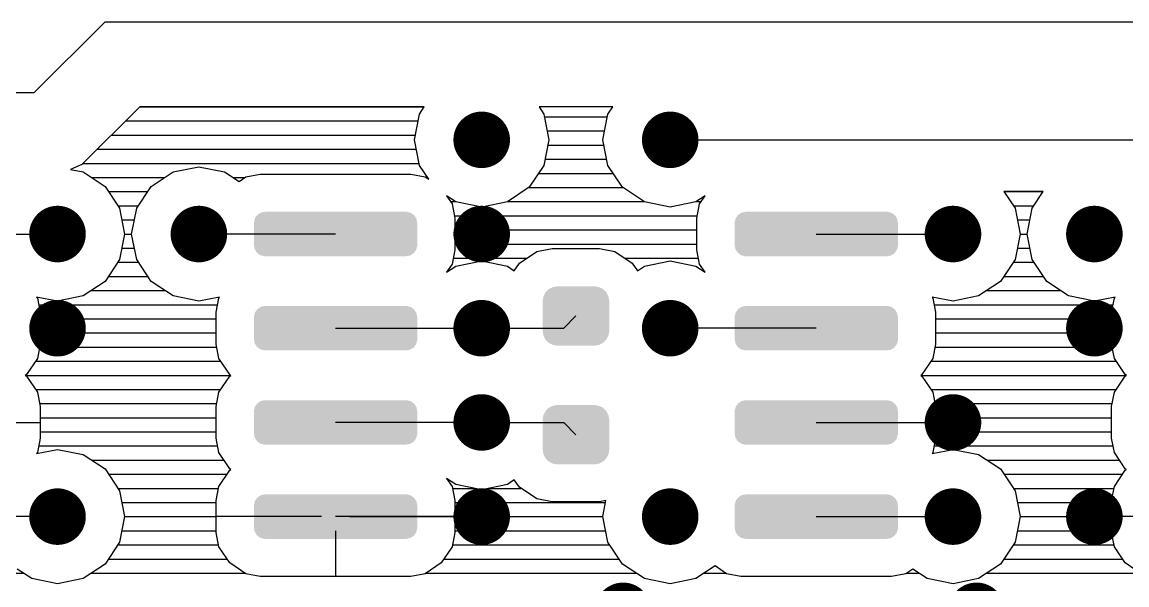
# Model space of a CAD drawing. Extents: x 295 to 953, y 10 to 290.
# Drawn here: x 627.6 to 666.3, y 204.52 to 224.25 of the extents above; entities that cross this region are included whole.
import ezdxf

# ---------------------------------------------------------------- set-up
doc = ezdxf.new("R2010")
doc.units = 0
doc.header["$LTSCALE"] = 5
doc.header["$MEASUREMENT"] = 0
doc.layers.get('0').update_dxf_attribs({"linetype": 'CONTINUOUS', "lineweight": 25})

msp = doc.modelspace()

# ---------------------------------------------------------------- linework, layer by layer
for p, q in [((630.49, 224.246), (628.013, 221.769)), ((794.764, 224.246), (630.49, 224.246)), ((628.013, 221.769), (585.913, 221.769)), ((631.718, 221.274), (629.691, 219.253)), ((631.718, 221.274), (641.684, 221.274)), ((641.684, 221.274), (631.718, 221.274)), ((641.34, 220.118), (641.518, 221.023)), ((641.518, 221.023), (641.684, 221.274)), ((648.288, 221.274), (645.705, 221.274)), ((645.705, 221.274), (645.87, 221.023)), ((645.87, 221.023), (646.049, 220.118)), ((647.944, 220.118), (648.122, 221.023)), ((648.122, 221.023), (648.288, 221.274)), ((631.223, 220.779), (641.472, 220.779)), ((645.89, 220.924), (648.103, 220.924)), ((630.728, 220.283), (641.373, 220.283)), ((645.989, 220.429), (648.004, 220.429)), ((641.518, 219.22), (641.34, 220.118)), ((646.049, 220.118), (645.87, 219.22)), ((646.016, 219.933), (647.977, 219.933)), ((648.122, 219.22), (647.944, 220.118)), ((650.302, 220.118), (762.57, 220.118)), ((630.232, 219.788), (641.406, 219.788)), ((629.691, 219.253), (629.288, 219.081)), ((629.288, 219.081), (629.737, 218.996)), ((629.737, 219.293), (641.505, 219.293)), ((632.887, 218.996), (633.792, 219.174)), ((633.792, 219.174), (634.69, 218.996)), ((641.842, 218.738), (641.518, 219.22)), ((645.87, 219.22), (645.362, 218.454)), ((645.917, 219.438), (648.076, 219.438)), ((648.631, 218.454), (648.122, 219.22)), ((629.737, 218.996), (630.503, 218.487)), ((630.034, 218.798), (632.59, 218.798)), ((632.121, 218.487), (632.887, 218.996)), ((634.69, 218.996), (635.198, 218.659)), ((634.981, 218.798), (635.41, 218.798)), ((635.198, 218.659), (635.436, 218.817)), ((635.436, 218.817), (635.938, 218.916)), ((635.938, 218.916), (641.215, 218.916)), ((641.215, 218.916), (641.717, 218.817)), ((641.717, 218.817), (641.842, 218.738)), ((641.743, 218.798), (641.796, 218.798)), ((645.686, 218.943), (648.307, 218.943)), ((630.503, 218.487), (631.011, 217.721)), ((630.622, 218.302), (632.002, 218.302)), ((631.612, 217.721), (632.121, 218.487)), ((645.362, 218.454), (644.596, 217.946)), ((645.355, 218.448), (648.638, 218.448)), ((649.397, 217.946), (648.631, 218.454)), ((661.991, 218.302), (663.371, 218.302)), ((663.371, 218.302), (661.991, 218.302)), ((661.991, 218.302), (662.38, 217.721)), ((662.981, 217.721), (663.371, 218.302)), ((642.793, 217.946), (642.469, 218.157)), ((642.469, 218.157), (642.661, 217.873)), ((642.608, 217.952), (642.78, 217.952)), ((643.698, 217.761), (642.793, 217.946)), ((644.596, 217.946), (643.698, 217.761)), ((644.609, 217.952), (649.384, 217.952)), ((650.302, 217.761), (649.397, 217.946)), ((651.2, 217.946), (650.302, 217.761)), ((651.524, 218.157), (651.2, 217.946)), ((651.213, 217.952), (651.385, 217.952)), ((651.332, 217.873), (651.524, 218.157)), ((630.952, 217.807), (631.672, 217.807)), ((631.011, 217.721), (631.19, 216.816)), ((631.434, 216.816), (631.612, 217.721)), ((642.661, 217.873), (642.76, 217.378)), ((651.233, 217.378), (651.332, 217.873)), ((662.321, 217.807), (663.041, 217.807)), ((662.38, 217.721), (662.559, 216.816)), ((662.803, 216.816), (662.981, 217.721)), ((631.091, 217.312), (631.533, 217.312)), ((642.74, 217.457), (651.253, 217.457)), ((642.76, 217.378), (642.76, 216.262)), ((651.233, 216.262), (651.233, 217.378)), ((662.46, 217.312), (662.902, 217.312)), ((624.051, 216.816), (628.839, 216.816)), ((631.19, 216.816), (631.011, 215.918)), ((631.19, 216.816), (631.434, 216.816)), ((631.612, 215.918), (631.434, 216.816)), ((638.58, 216.816), (633.792, 216.816)), ((642.76, 216.962), (651.233, 216.962)), ((655.42, 216.816), (660.208, 216.816)), ((662.559, 216.816), (662.38, 215.918)), ((662.559, 216.816), (662.803, 216.816)), ((662.981, 215.918), (662.803, 216.816)), ((642.76, 216.466), (651.233, 216.466)), ((631.091, 216.321), (631.533, 216.321)), ((642.76, 216.262), (642.661, 215.76)), ((642.701, 215.971), (645.289, 215.971)), ((645.019, 215.793), (645.626, 216.202)), ((645.626, 216.202), (646.168, 216.308)), ((646.168, 216.308), (647.825, 216.308)), ((647.825, 216.308), (648.367, 216.202)), ((648.367, 216.202), (648.974, 215.793)), ((648.704, 215.971), (651.292, 215.971)), ((651.332, 215.76), (651.233, 216.262)), ((662.46, 216.321), (662.902, 216.321)), ((631.011, 215.918), (630.503, 215.152)), ((630.952, 215.826), (631.672, 215.826)), ((632.121, 215.152), (631.612, 215.918)), ((642.661, 215.76), (642.469, 215.476)), ((642.469, 215.476), (642.793, 215.694)), ((642.793, 215.694), (643.698, 215.872)), ((643.698, 215.872), (644.596, 215.694)), ((644.596, 215.694), (644.84, 215.529)), ((644.84, 215.529), (645.019, 215.793)), ((648.974, 215.793), (649.153, 215.529)), ((649.153, 215.529), (649.397, 215.694)), ((649.397, 215.694), (650.302, 215.872)), ((650.302, 215.872), (651.2, 215.694)), ((651.2, 215.694), (651.524, 215.476)), ((651.524, 215.476), (651.332, 215.76)), ((662.38, 215.918), (661.872, 215.152)), ((662.321, 215.826), (663.041, 215.826)), ((663.49, 215.152), (662.981, 215.918)), ((630.622, 215.33), (632.002, 215.33)), ((661.991, 215.33), (663.371, 215.33)), ((630.503, 215.152), (629.737, 214.644)), ((630.028, 214.835), (632.596, 214.835)), ((632.887, 214.644), (632.121, 215.152)), ((661.872, 215.152), (661.106, 214.644)), ((661.397, 214.835), (663.965, 214.835)), ((664.256, 214.644), (663.49, 215.152)), ((628.839, 214.459), (628.106, 214.604)), ((628.106, 214.604), (628.132, 214.571)), ((628.132, 214.571), (628.231, 214.076)), ((629.737, 214.644), (628.839, 214.459)), ((633.792, 214.459), (632.887, 214.644)), ((634.518, 214.604), (633.792, 214.459)), ((634.393, 214.076), (634.492, 214.571)), ((634.492, 214.571), (634.518, 214.604)), ((660.208, 214.459), (659.475, 214.604)), ((659.475, 214.604), (659.501, 214.571)), ((659.501, 214.571), (659.6, 214.076)), ((661.106, 214.644), (660.208, 214.459)), ((665.161, 214.459), (664.256, 214.644)), ((665.887, 214.604), (665.161, 214.459)), ((665.762, 214.076), (665.861, 214.571)), ((665.861, 214.571), (665.887, 214.604)), ((628.178, 214.34), (634.446, 214.34)), ((628.231, 214.076), (628.231, 212.96)), ((634.393, 212.96), (634.393, 214.076)), ((659.547, 214.34), (665.815, 214.34)), ((659.6, 214.076), (659.6, 212.96)), ((665.762, 212.96), (665.762, 214.076)), ((628.231, 213.845), (634.393, 213.845)), ((646.571, 213.514), (647, 213.944)), ((659.6, 213.845), (665.762, 213.845)), ((628.231, 213.349), (634.393, 213.349)), ((638.58, 213.514), (643.698, 213.514)), ((643.698, 213.514), (646.571, 213.514)), ((655.42, 213.514), (650.302, 213.514)), ((659.6, 213.349), (665.762, 213.349)), ((628.231, 212.96), (628.132, 212.458)), ((634.492, 212.458), (634.393, 212.96)), ((659.6, 212.96), (659.501, 212.458)), ((665.861, 212.458), (665.762, 212.96)), ((628.211, 212.854), (634.413, 212.854)), ((659.58, 212.854), (665.782, 212.854)), ((628.132, 212.458), (627.749, 211.89)), ((628.066, 212.359), (634.558, 212.359)), ((634.875, 211.89), (634.492, 212.458)), ((659.501, 212.458), (659.118, 211.89)), ((659.435, 212.359), (665.927, 212.359)), ((666.244, 211.89), (665.861, 212.458)), ((627.749, 211.89), (627.709, 211.863)), ((627.709, 211.863), (634.914, 211.863)), ((627.709, 211.863), (627.749, 211.837)), ((627.749, 211.837), (628.132, 211.269)), ((634.492, 211.269), (634.875, 211.837)), ((634.914, 211.863), (634.875, 211.89)), ((634.875, 211.837), (634.914, 211.863)), ((659.118, 211.89), (659.078, 211.863)), ((659.078, 211.863), (666.283, 211.863)), ((659.078, 211.863), (659.118, 211.837)), ((659.118, 211.837), (659.501, 211.269)), ((665.861, 211.269), (666.244, 211.837)), ((666.283, 211.863), (666.244, 211.89)), ((666.244, 211.837), (666.283, 211.863)), ((628.066, 211.368), (634.558, 211.368)), ((659.435, 211.368), (665.927, 211.368)), ((628.132, 211.269), (628.231, 210.774)), ((634.393, 210.774), (634.492, 211.269)), ((659.501, 211.269), (659.6, 210.774)), ((665.762, 210.774), (665.861, 211.269)), ((628.211, 210.873), (634.413, 210.873)), ((628.231, 210.774), (628.231, 209.658)), ((634.393, 209.658), (634.393, 210.774)), ((659.58, 210.873), (665.782, 210.873)), ((659.6, 210.774), (659.6, 209.658)), ((665.762, 209.658), (665.762, 210.774)), ((624.546, 210.212), (628.231, 210.212)), ((628.231, 210.377), (634.393, 210.377)), ((643.698, 210.212), (638.58, 210.212)), ((643.698, 210.212), (646.571, 210.212)), ((646.571, 210.212), (647, 209.783)), ((655.42, 210.212), (660.208, 210.212)), ((655.915, 210.212), (659.6, 210.212)), ((659.6, 210.377), (665.762, 210.377)), ((628.231, 209.882), (634.393, 209.882)), ((659.6, 209.882), (665.762, 209.882)), ((628.231, 209.658), (628.132, 209.156)), ((628.178, 209.387), (634.446, 209.387)), ((634.492, 209.156), (634.393, 209.658)), ((659.6, 209.658), (659.501, 209.156)), ((659.547, 209.387), (665.815, 209.387)), ((665.861, 209.156), (665.762, 209.658)), ((628.106, 209.123), (628.839, 209.268)), ((628.132, 209.156), (628.106, 209.123)), ((628.839, 209.268), (629.737, 209.09)), ((629.737, 209.09), (630.503, 208.581)), ((634.875, 208.588), (634.492, 209.156)), ((659.475, 209.123), (660.208, 209.268)), ((659.501, 209.156), (659.475, 209.123)), ((660.208, 209.268), (661.106, 209.09)), ((661.106, 209.09), (661.872, 208.581)), ((666.244, 208.588), (665.861, 209.156)), ((630.034, 208.892), (634.67, 208.892)), ((661.403, 208.892), (666.039, 208.892)), ((630.503, 208.581), (631.011, 207.815)), ((630.622, 208.396), (634.782, 208.396)), ((634.492, 207.967), (634.875, 208.535)), ((634.914, 208.561), (634.875, 208.588)), ((634.875, 208.535), (634.914, 208.561)), ((642.793, 208.04), (642.469, 208.251)), ((642.469, 208.251), (642.661, 207.967)), ((661.872, 208.581), (662.38, 207.815)), ((661.991, 208.396), (666.151, 208.396)), ((665.861, 207.967), (666.244, 208.535)), ((666.283, 208.561), (666.244, 208.588)), ((666.244, 208.535), (666.283, 208.561)), ((630.952, 207.901), (634.479, 207.901)), ((634.393, 207.472), (634.492, 207.967)), ((642.661, 207.967), (642.76, 207.472)), ((642.674, 207.901), (643.467, 207.901)), ((643.698, 207.855), (642.793, 208.04)), ((644.596, 208.04), (643.698, 207.855)), ((643.922, 207.901), (645.071, 207.901)), ((644.84, 208.205), (644.596, 208.04)), ((645.019, 207.941), (644.84, 208.205)), ((645.626, 207.531), (645.019, 207.941)), ((662.321, 207.901), (665.848, 207.901)), ((665.762, 207.472), (665.861, 207.967)), ((631.011, 207.815), (631.19, 206.91)), ((634.393, 206.356), (634.393, 207.472)), ((642.76, 207.472), (642.76, 206.356)), ((646.168, 207.425), (645.626, 207.531)), ((648.05, 207.472), (647.825, 207.425)), ((647.944, 206.91), (648.05, 207.472)), ((662.38, 207.815), (662.559, 206.91)), ((665.762, 206.356), (665.762, 207.472)), ((631.091, 207.406), (634.393, 207.406)), ((642.76, 207.406), (648.043, 207.406)), ((647.825, 207.425), (646.168, 207.425)), ((662.46, 207.406), (665.762, 207.406)), ((628.839, 206.91), (624.051, 206.91)), ((631.19, 206.91), (631.011, 206.012)), ((631.19, 206.91), (634.393, 206.91)), ((638.084, 206.91), (634.393, 206.91)), ((643.698, 206.91), (638.58, 206.91)), ((639.075, 206.91), (642.76, 206.91)), ((642.76, 206.91), (647.944, 206.91)), ((648.122, 206.012), (647.944, 206.91)), ((655.42, 206.91), (660.208, 206.91)), ((662.559, 206.91), (662.38, 206.012)), ((662.559, 206.91), (665.762, 206.91)), ((669.949, 206.91), (665.161, 206.91)), ((669.453, 206.91), (665.762, 206.91)), ((631.091, 206.415), (634.393, 206.415)), ((634.492, 205.854), (634.393, 206.356)), ((638.58, 206.415), (638.58, 204.81)), ((642.76, 206.356), (642.661, 205.854)), ((642.76, 206.415), (648.043, 206.415)), ((662.46, 206.415), (665.762, 206.415)), ((665.861, 205.854), (665.762, 206.356)), ((631.011, 206.012), (630.503, 205.246)), ((630.952, 205.92), (634.479, 205.92)), ((642.674, 205.92), (648.182, 205.92)), ((648.631, 205.246), (648.122, 206.012)), ((662.38, 206.012), (661.872, 205.246)), ((662.321, 205.92), (665.848, 205.92)), ((634.875, 205.286), (634.492, 205.854)), ((642.661, 205.854), (642.278, 205.286)), ((666.244, 205.286), (665.861, 205.854)), ((630.503, 205.246), (629.737, 204.738)), ((630.622, 205.424), (634.782, 205.424)), ((635.436, 204.909), (634.875, 205.286)), ((642.278, 205.286), (641.717, 204.909)), ((642.37, 205.424), (648.512, 205.424)), ((649.397, 204.738), (648.631, 205.246)), ((651.874, 205.18), (651.2, 204.738)), ((652.276, 204.909), (651.874, 205.18)), ((661.872, 205.246), (661.106, 204.738)), ((661.991, 205.424), (666.151, 205.424)), ((666.805, 204.909), (666.244, 205.286)), ((627.214, 204.929), (627.643, 204.929)), ((627.934, 204.738), (627.426, 205.074)), ((628.839, 204.553), (627.934, 204.738)), ((629.737, 204.738), (628.839, 204.553)), ((630.028, 204.929), (635.41, 204.929)), ((635.938, 204.81), (635.436, 204.909)), ((641.215, 204.81), (635.938, 204.81)), ((641.717, 204.909), (641.215, 204.81)), ((641.743, 204.929), (649.106, 204.929)), ((650.302, 204.553), (649.397, 204.738)), ((651.2, 204.738), (650.302, 204.553)), ((651.491, 204.929), (652.25, 204.929)), ((652.778, 204.81), (652.276, 204.909)), ((658.055, 204.81), (652.778, 204.81)), ((658.557, 204.909), (658.055, 204.81)), ((658.795, 205.074), (658.557, 204.909)), ((658.583, 204.929), (659.012, 204.929)), ((659.303, 204.738), (658.795, 205.074)), ((660.208, 204.553), (659.303, 204.738)), ((661.106, 204.738), (660.208, 204.553)), ((661.397, 204.929), (666.779, 204.929))]:
    msp.add_line(p, q)
at = {"const_width": 0.991}
for points in [[(643.202, 220.118, 1), (644.193, 220.118, 1)], [(649.806, 220.118, 1), (650.797, 220.118, 1)], [(628.343, 216.816, 1), (629.334, 216.816, 1)], [(633.296, 216.816, 1), (634.287, 216.816, 1)], [(643.202, 216.816, 1), (644.193, 216.816, 1)], [(659.712, 216.816, 1), (660.703, 216.816, 1)], [(664.665, 216.816, 1), (665.656, 216.816, 1)], [(628.343, 213.514, 1), (629.334, 213.514, 1)], [(643.202, 213.514, 1), (644.193, 213.514, 1)], [(649.806, 213.514, 1), (650.797, 213.514, 1)], [(664.665, 213.514, 1), (665.656, 213.514, 1)], [(643.202, 210.212, 1), (644.193, 210.212, 1)], [(659.712, 210.212, 1), (660.703, 210.212, 1)], [(628.343, 206.91, 1), (629.334, 206.91, 1)], [(643.202, 206.91, 1), (644.193, 206.91, 1)], [(649.806, 206.91, 1), (650.797, 206.91, 1)], [(659.712, 206.91, 1), (660.703, 206.91, 1)], [(664.665, 206.91, 1), (665.656, 206.91, 1)], [(648.155, 203.608, 1), (649.146, 203.608, 1)], [(660.538, 203.608, 1), (661.529, 203.608, 1)]]:
    msp.add_lwpolyline(points, format="xyb", close=True, dxfattribs=at)
for points in [[(635.848, 217.494), (635.945, 217.554), (641.303, 217.494), (641.224, 217.554)], [(635.945, 217.554), (635.969, 217.569), (641.224, 217.554), (641.172, 217.569)], [(635.969, 217.569), (636.1, 217.594), (641.172, 217.569), (641.087, 217.594)], [(636.1, 217.594), (636.11, 217.596), (641.087, 217.594), (641.05, 217.596)], [(652.688, 217.494), (652.785, 217.554), (658.143, 217.494), (658.064, 217.554)], [(652.785, 217.554), (652.81, 217.569), (658.064, 217.554), (658.012, 217.569)], [(652.81, 217.569), (652.94, 217.594), (658.012, 217.569), (657.927, 217.594)], [(652.94, 217.594), (652.95, 217.596), (657.927, 217.594), (657.89, 217.596)], [(635.72, 217.206), (635.722, 217.243), (641.439, 217.206), (641.432, 217.243)], [(635.72, 216.427), (635.72, 217.206), (641.439, 216.427), (641.439, 217.206)], [(635.722, 217.243), (635.752, 217.346), (641.432, 217.243), (641.413, 217.346)], [(635.752, 217.346), (635.761, 217.381), (641.413, 217.346), (641.392, 217.381)], [(635.761, 217.381), (635.828, 217.468), (641.392, 217.381), (641.338, 217.468)], [(635.828, 217.468), (635.848, 217.494), (641.338, 217.468), (641.303, 217.494)], [(652.56, 217.206), (652.562, 217.243), (658.279, 217.206), (658.272, 217.243)], [(652.56, 216.427), (652.56, 217.206), (658.279, 216.427), (658.279, 217.206)], [(652.562, 217.243), (652.592, 217.346), (658.272, 217.243), (658.253, 217.346)], [(652.592, 217.346), (652.602, 217.381), (658.253, 217.346), (658.232, 217.381)], [(652.602, 217.381), (652.668, 217.468), (658.232, 217.381), (658.178, 217.468)], [(652.668, 217.468), (652.688, 217.494), (658.178, 217.468), (658.143, 217.494)], [(635.727, 216.389), (635.72, 216.427), (641.437, 216.389), (641.439, 216.427)], [(635.746, 216.286), (635.727, 216.389), (641.408, 216.286), (641.437, 216.389)], [(652.567, 216.389), (652.56, 216.427), (658.278, 216.389), (658.279, 216.427)], [(652.587, 216.286), (652.567, 216.389), (658.248, 216.286), (658.278, 216.389)], [(635.767, 216.252), (635.746, 216.286), (641.398, 216.252), (641.408, 216.286)], [(635.821, 216.165), (635.767, 216.252), (641.332, 216.165), (641.398, 216.252)], [(635.856, 216.138), (635.821, 216.165), (641.312, 216.138), (641.332, 216.165)], [(635.935, 216.078), (635.856, 216.138), (641.214, 216.078), (641.312, 216.138)], [(635.988, 216.063), (635.935, 216.078), (641.19, 216.063), (641.214, 216.078)], [(636.073, 216.039), (635.988, 216.063), (641.059, 216.039), (641.19, 216.063)], [(636.11, 216.037), (636.073, 216.039), (641.05, 216.037), (641.059, 216.039)], [(652.608, 216.252), (652.587, 216.286), (658.238, 216.252), (658.248, 216.286)], [(652.662, 216.165), (652.608, 216.252), (658.172, 216.165), (658.238, 216.252)], [(652.696, 216.138), (652.662, 216.165), (658.152, 216.138), (658.172, 216.165)], [(652.775, 216.078), (652.696, 216.138), (658.055, 216.078), (658.152, 216.138)], [(652.828, 216.063), (652.775, 216.078), (658.03, 216.063), (658.055, 216.078)], [(652.913, 216.039), (652.828, 216.063), (657.899, 216.039), (658.03, 216.063)], [(652.95, 216.037), (652.913, 216.039), (657.89, 216.037), (657.899, 216.039)], [(645.94, 214.775), (646.041, 214.879), (648.063, 214.775), (647.955, 214.879)], [(646.041, 214.879), (646.06, 214.89), (647.955, 214.879), (647.945, 214.89)], [(646.06, 214.89), (646.187, 214.956), (647.945, 214.89), (647.807, 214.956)], [(646.187, 214.956), (646.218, 214.962), (647.807, 214.956), (647.796, 214.962)], [(646.218, 214.962), (646.349, 214.984), (647.796, 214.962), (647.65, 214.984)], [(645.831, 213.422), (645.831, 214.465), (648.169, 213.422), (648.169, 214.465)], [(645.834, 214.465), (645.855, 214.612), (648.165, 214.465), (648.142, 214.612)], [(645.855, 214.612), (645.863, 214.628), (648.142, 214.612), (648.139, 214.628)], [(645.863, 214.628), (645.926, 214.76), (648.139, 214.628), (648.07, 214.76)], [(645.926, 214.76), (645.94, 214.775), (648.07, 214.76), (648.063, 214.775)], [(635.722, 213.941), (635.752, 214.044), (641.432, 213.941), (641.413, 214.044)], [(635.752, 214.044), (635.761, 214.079), (641.413, 214.044), (641.392, 214.079)], [(635.761, 214.079), (635.828, 214.166), (641.392, 214.079), (641.338, 214.166)], [(635.828, 214.166), (635.848, 214.192), (641.338, 214.166), (641.303, 214.192)], [(635.848, 214.192), (635.945, 214.252), (641.303, 214.192), (641.224, 214.252)], [(635.945, 214.252), (635.969, 214.267), (641.224, 214.252), (641.172, 214.267)], [(635.969, 214.267), (636.1, 214.292), (641.172, 214.267), (641.087, 214.292)], [(636.1, 214.292), (636.11, 214.294), (641.087, 214.292), (641.05, 214.294)], [(652.562, 213.941), (652.592, 214.044), (658.272, 213.941), (658.253, 214.044)], [(652.592, 214.044), (652.602, 214.079), (658.253, 214.044), (658.232, 214.079)], [(652.602, 214.079), (652.668, 214.166), (658.232, 214.079), (658.178, 214.166)], [(652.668, 214.166), (652.688, 214.192), (658.178, 214.166), (658.143, 214.192)], [(652.688, 214.192), (652.785, 214.252), (658.143, 214.192), (658.064, 214.252)], [(652.785, 214.252), (652.81, 214.267), (658.064, 214.252), (658.012, 214.267)], [(652.81, 214.267), (652.94, 214.292), (658.012, 214.267), (657.927, 214.292)], [(652.94, 214.292), (652.95, 214.294), (657.927, 214.292), (657.89, 214.294)], [(635.72, 213.904), (635.722, 213.941), (641.439, 213.904), (641.432, 213.941)], [(635.72, 213.125), (635.72, 213.904), (641.439, 213.125), (641.439, 213.904)], [(652.56, 213.904), (652.562, 213.941), (658.279, 213.904), (658.272, 213.941)], [(652.56, 213.125), (652.56, 213.904), (658.279, 213.125), (658.279, 213.904)], [(645.858, 213.276), (645.834, 213.422), (648.144, 213.276), (648.165, 213.422)], [(645.86, 213.259), (645.858, 213.276), (648.136, 213.259), (648.144, 213.276)], [(645.929, 213.127), (645.86, 213.259), (648.073, 213.127), (648.136, 213.259)], [(635.727, 213.087), (635.72, 213.125), (641.437, 213.087), (641.439, 213.125)], [(635.746, 212.984), (635.727, 213.087), (641.408, 212.984), (641.437, 213.087)], [(635.767, 212.95), (635.746, 212.984), (641.398, 212.95), (641.408, 212.984)], [(635.821, 212.863), (635.767, 212.95), (641.332, 212.863), (641.398, 212.95)], [(645.937, 213.113), (645.929, 213.127), (648.06, 213.113), (648.073, 213.127)], [(646.044, 213.008), (645.937, 213.113), (647.959, 213.008), (648.06, 213.113)], [(646.055, 212.998), (646.044, 213.008), (647.94, 212.998), (647.959, 213.008)], [(646.192, 212.931), (646.055, 212.998), (647.813, 212.931), (647.94, 212.998)], [(646.203, 212.925), (646.192, 212.931), (647.782, 212.925), (647.813, 212.931)], [(646.349, 212.903), (646.203, 212.925), (647.65, 212.903), (647.782, 212.925)], [(652.567, 213.087), (652.56, 213.125), (658.278, 213.087), (658.279, 213.125)], [(652.587, 212.984), (652.567, 213.087), (658.248, 212.984), (658.278, 213.087)], [(652.608, 212.95), (652.587, 212.984), (658.238, 212.95), (658.248, 212.984)], [(652.662, 212.863), (652.608, 212.95), (658.172, 212.863), (658.238, 212.95)], [(635.856, 212.836), (635.821, 212.863), (641.312, 212.836), (641.332, 212.863)], [(635.935, 212.776), (635.856, 212.836), (641.214, 212.776), (641.312, 212.836)], [(635.988, 212.761), (635.935, 212.776), (641.19, 212.761), (641.214, 212.776)], [(636.073, 212.737), (635.988, 212.761), (641.059, 212.737), (641.19, 212.761)], [(636.11, 212.735), (636.073, 212.737), (641.05, 212.735), (641.059, 212.737)], [(652.696, 212.836), (652.662, 212.863), (658.152, 212.836), (658.172, 212.863)], [(652.775, 212.776), (652.696, 212.836), (658.055, 212.776), (658.152, 212.836)], [(652.828, 212.761), (652.775, 212.776), (658.03, 212.761), (658.055, 212.776)], [(652.913, 212.737), (652.828, 212.761), (657.899, 212.737), (658.03, 212.761)], [(652.95, 212.735), (652.913, 212.737), (657.89, 212.735), (657.899, 212.737)], [(635.848, 210.89), (635.945, 210.95), (641.303, 210.89), (641.224, 210.95)], [(635.945, 210.95), (635.969, 210.965), (641.224, 210.95), (641.172, 210.965)], [(635.969, 210.965), (636.1, 210.99), (641.172, 210.965), (641.087, 210.99)], [(636.1, 210.99), (636.11, 210.992), (641.087, 210.99), (641.05, 210.992)], [(652.688, 210.89), (652.785, 210.95), (658.143, 210.89), (658.064, 210.95)], [(652.785, 210.95), (652.81, 210.965), (658.064, 210.95), (658.012, 210.965)], [(652.81, 210.965), (652.94, 210.99), (658.012, 210.965), (657.927, 210.99)], [(652.94, 210.99), (652.95, 210.992), (657.927, 210.99), (657.89, 210.992)], [(635.72, 210.602), (635.722, 210.639), (641.439, 210.602), (641.432, 210.639)], [(635.72, 209.823), (635.72, 210.602), (641.439, 209.823), (641.439, 210.602)], [(635.722, 210.639), (635.752, 210.742), (641.432, 210.639), (641.413, 210.742)], [(635.752, 210.742), (635.761, 210.777), (641.413, 210.742), (641.392, 210.777)], [(635.761, 210.777), (635.828, 210.864), (641.392, 210.777), (641.338, 210.864)], [(635.828, 210.864), (635.848, 210.89), (641.338, 210.864), (641.303, 210.89)], [(645.863, 210.468), (645.926, 210.6), (648.139, 210.468), (648.07, 210.6)], [(645.926, 210.6), (645.94, 210.614), (648.07, 210.6), (648.063, 210.614)], [(645.94, 210.614), (646.041, 210.719), (648.063, 210.614), (647.955, 210.719)], [(646.041, 210.719), (646.06, 210.729), (647.955, 210.719), (647.945, 210.729)], [(646.06, 210.729), (646.187, 210.796), (647.945, 210.729), (647.807, 210.796)], [(646.187, 210.796), (646.218, 210.801), (647.807, 210.796), (647.796, 210.801)], [(646.218, 210.801), (646.349, 210.823), (647.796, 210.801), (647.65, 210.823)], [(652.56, 210.602), (652.562, 210.639), (658.279, 210.602), (658.272, 210.639)], [(652.56, 209.823), (652.56, 210.602), (658.279, 209.823), (658.279, 210.602)], [(652.562, 210.639), (652.592, 210.742), (658.272, 210.639), (658.253, 210.742)], [(652.592, 210.742), (652.602, 210.777), (658.253, 210.742), (658.232, 210.777)], [(652.602, 210.777), (652.668, 210.864), (658.232, 210.777), (658.178, 210.864)], [(652.668, 210.864), (652.688, 210.89), (658.178, 210.864), (658.143, 210.89)], [(645.831, 209.261), (645.831, 210.305), (648.169, 209.261), (648.169, 210.305)], [(645.834, 210.305), (645.855, 210.451), (648.165, 210.305), (648.142, 210.451)], [(645.855, 210.451), (645.863, 210.468), (648.142, 210.451), (648.139, 210.468)], [(635.727, 209.785), (635.72, 209.823), (641.437, 209.785), (641.439, 209.823)], [(635.746, 209.682), (635.727, 209.785), (641.408, 209.682), (641.437, 209.785)], [(652.567, 209.785), (652.56, 209.823), (658.278, 209.785), (658.279, 209.823)], [(652.587, 209.682), (652.567, 209.785), (658.248, 209.682), (658.278, 209.785)], [(635.767, 209.648), (635.746, 209.682), (641.398, 209.648), (641.408, 209.682)], [(635.821, 209.561), (635.767, 209.648), (641.332, 209.561), (641.398, 209.648)], [(635.856, 209.534), (635.821, 209.561), (641.312, 209.534), (641.332, 209.561)], [(635.935, 209.474), (635.856, 209.534), (641.214, 209.474), (641.312, 209.534)], [(635.988, 209.459), (635.935, 209.474), (641.19, 209.459), (641.214, 209.474)], [(636.073, 209.435), (635.988, 209.459), (641.059, 209.435), (641.19, 209.459)], [(636.11, 209.433), (636.073, 209.435), (641.05, 209.433), (641.059, 209.435)], [(652.608, 209.648), (652.587, 209.682), (658.238, 209.648), (658.248, 209.682)], [(652.662, 209.561), (652.608, 209.648), (658.172, 209.561), (658.238, 209.648)], [(652.696, 209.534), (652.662, 209.561), (658.152, 209.534), (658.172, 209.561)], [(652.775, 209.474), (652.696, 209.534), (658.055, 209.474), (658.152, 209.534)], [(652.828, 209.459), (652.775, 209.474), (658.03, 209.459), (658.055, 209.474)], [(652.913, 209.435), (652.828, 209.459), (657.899, 209.435), (658.03, 209.459)], [(652.95, 209.433), (652.913, 209.435), (657.89, 209.433), (657.899, 209.435)], [(645.858, 209.115), (645.834, 209.261), (648.144, 209.115), (648.165, 209.261)], [(645.86, 209.098), (645.858, 209.115), (648.136, 209.098), (648.144, 209.115)], [(645.929, 208.966), (645.86, 209.098), (648.073, 208.966), (648.136, 209.098)], [(645.937, 208.952), (645.929, 208.966), (648.06, 208.952), (648.073, 208.966)], [(646.044, 208.847), (645.937, 208.952), (647.959, 208.847), (648.06, 208.952)], [(646.055, 208.837), (646.044, 208.847), (647.94, 208.837), (647.959, 208.847)], [(646.192, 208.77), (646.055, 208.837), (647.813, 208.77), (647.94, 208.837)], [(646.203, 208.765), (646.192, 208.77), (647.782, 208.765), (647.813, 208.77)], [(646.349, 208.743), (646.203, 208.765), (647.65, 208.743), (647.782, 208.765)], [(635.752, 207.44), (635.761, 207.475), (641.413, 207.44), (641.392, 207.475)], [(635.761, 207.475), (635.828, 207.562), (641.392, 207.475), (641.338, 207.562)], [(635.828, 207.562), (635.848, 207.588), (641.338, 207.562), (641.303, 207.588)], [(635.848, 207.588), (635.945, 207.648), (641.303, 207.588), (641.224, 207.648)], [(635.945, 207.648), (635.969, 207.663), (641.224, 207.648), (641.172, 207.663)], [(635.969, 207.663), (636.1, 207.688), (641.172, 207.663), (641.087, 207.688)], [(636.1, 207.688), (636.11, 207.69), (641.087, 207.688), (641.05, 207.69)], [(652.592, 207.44), (652.602, 207.475), (658.253, 207.44), (658.232, 207.475)], [(652.602, 207.475), (652.668, 207.562), (658.232, 207.475), (658.178, 207.562)], [(652.668, 207.562), (652.688, 207.588), (658.178, 207.562), (658.143, 207.588)], [(652.688, 207.588), (652.785, 207.648), (658.143, 207.588), (658.064, 207.648)], [(652.785, 207.648), (652.81, 207.663), (658.064, 207.648), (658.012, 207.663)], [(652.81, 207.663), (652.94, 207.688), (658.012, 207.663), (657.927, 207.688)], [(652.94, 207.688), (652.95, 207.69), (657.927, 207.688), (657.89, 207.69)], [(635.72, 207.3), (635.722, 207.337), (641.439, 207.3), (641.432, 207.337)], [(635.72, 206.521), (635.72, 207.3), (641.439, 206.521), (641.439, 207.3)], [(635.722, 207.337), (635.752, 207.44), (641.432, 207.337), (641.413, 207.44)], [(652.56, 207.3), (652.562, 207.337), (658.279, 207.3), (658.272, 207.337)], [(652.56, 206.521), (652.56, 207.3), (658.279, 206.521), (658.279, 207.3)], [(652.562, 207.337), (652.592, 207.44), (658.272, 207.337), (658.253, 207.44)], [(635.727, 206.483), (635.72, 206.521), (641.437, 206.483), (641.439, 206.521)], [(635.746, 206.38), (635.727, 206.483), (641.408, 206.38), (641.437, 206.483)], [(635.767, 206.346), (635.746, 206.38), (641.398, 206.346), (641.408, 206.38)], [(635.821, 206.259), (635.767, 206.346), (641.332, 206.259), (641.398, 206.346)], [(652.567, 206.483), (652.56, 206.521), (658.278, 206.483), (658.279, 206.521)], [(652.587, 206.38), (652.567, 206.483), (658.248, 206.38), (658.278, 206.483)], [(652.608, 206.346), (652.587, 206.38), (658.238, 206.346), (658.248, 206.38)], [(652.662, 206.259), (652.608, 206.346), (658.172, 206.259), (658.238, 206.346)], [(635.856, 206.232), (635.821, 206.259), (641.312, 206.232), (641.332, 206.259)], [(635.935, 206.172), (635.856, 206.232), (641.214, 206.172), (641.312, 206.232)], [(635.988, 206.157), (635.935, 206.172), (641.19, 206.157), (641.214, 206.172)], [(636.073, 206.133), (635.988, 206.157), (641.059, 206.133), (641.19, 206.157)], [(636.11, 206.131), (636.073, 206.133), (641.05, 206.131), (641.059, 206.133)], [(652.696, 206.232), (652.662, 206.259), (658.152, 206.232), (658.172, 206.259)], [(652.775, 206.172), (652.696, 206.232), (658.055, 206.172), (658.152, 206.232)], [(652.828, 206.157), (652.775, 206.172), (658.03, 206.157), (658.055, 206.172)], [(652.913, 206.133), (652.828, 206.157), (657.899, 206.133), (658.03, 206.157)], [(652.95, 206.131), (652.913, 206.133), (657.89, 206.131), (657.899, 206.133)]]:
    msp.add_solid(points)

doc.saveas('drawing.dxf')
